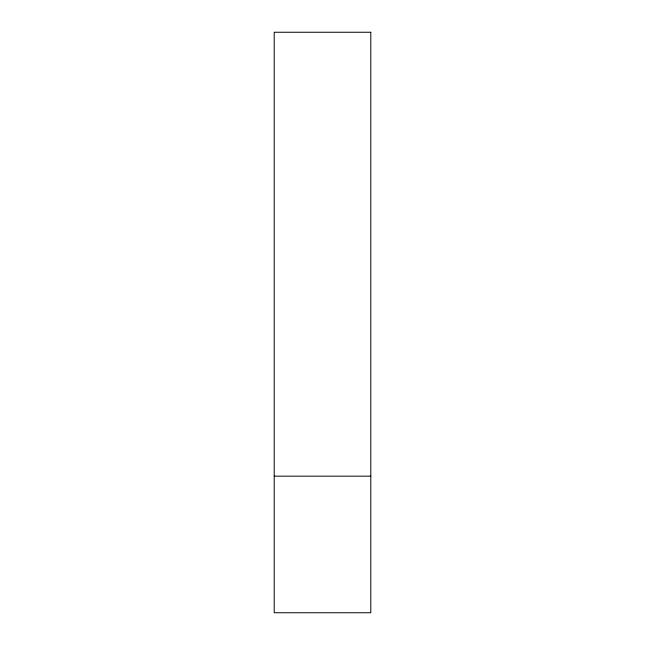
<?xml version="1.0" encoding="UTF-8"?>
<svg xmlns="http://www.w3.org/2000/svg" width="645" height="645" viewBox="0 0 645 645"><rect width="100%" height="100%" fill="white"/><g stroke="black" fill="none" stroke-linecap="round" stroke-linejoin="round"><path stroke-width="0.97" d="M274.206 476.163L370.794 476.163M370.794 32.25L274.206 32.25L274.206 612.75L370.794 612.75L370.794 32.25"/></g></svg>
